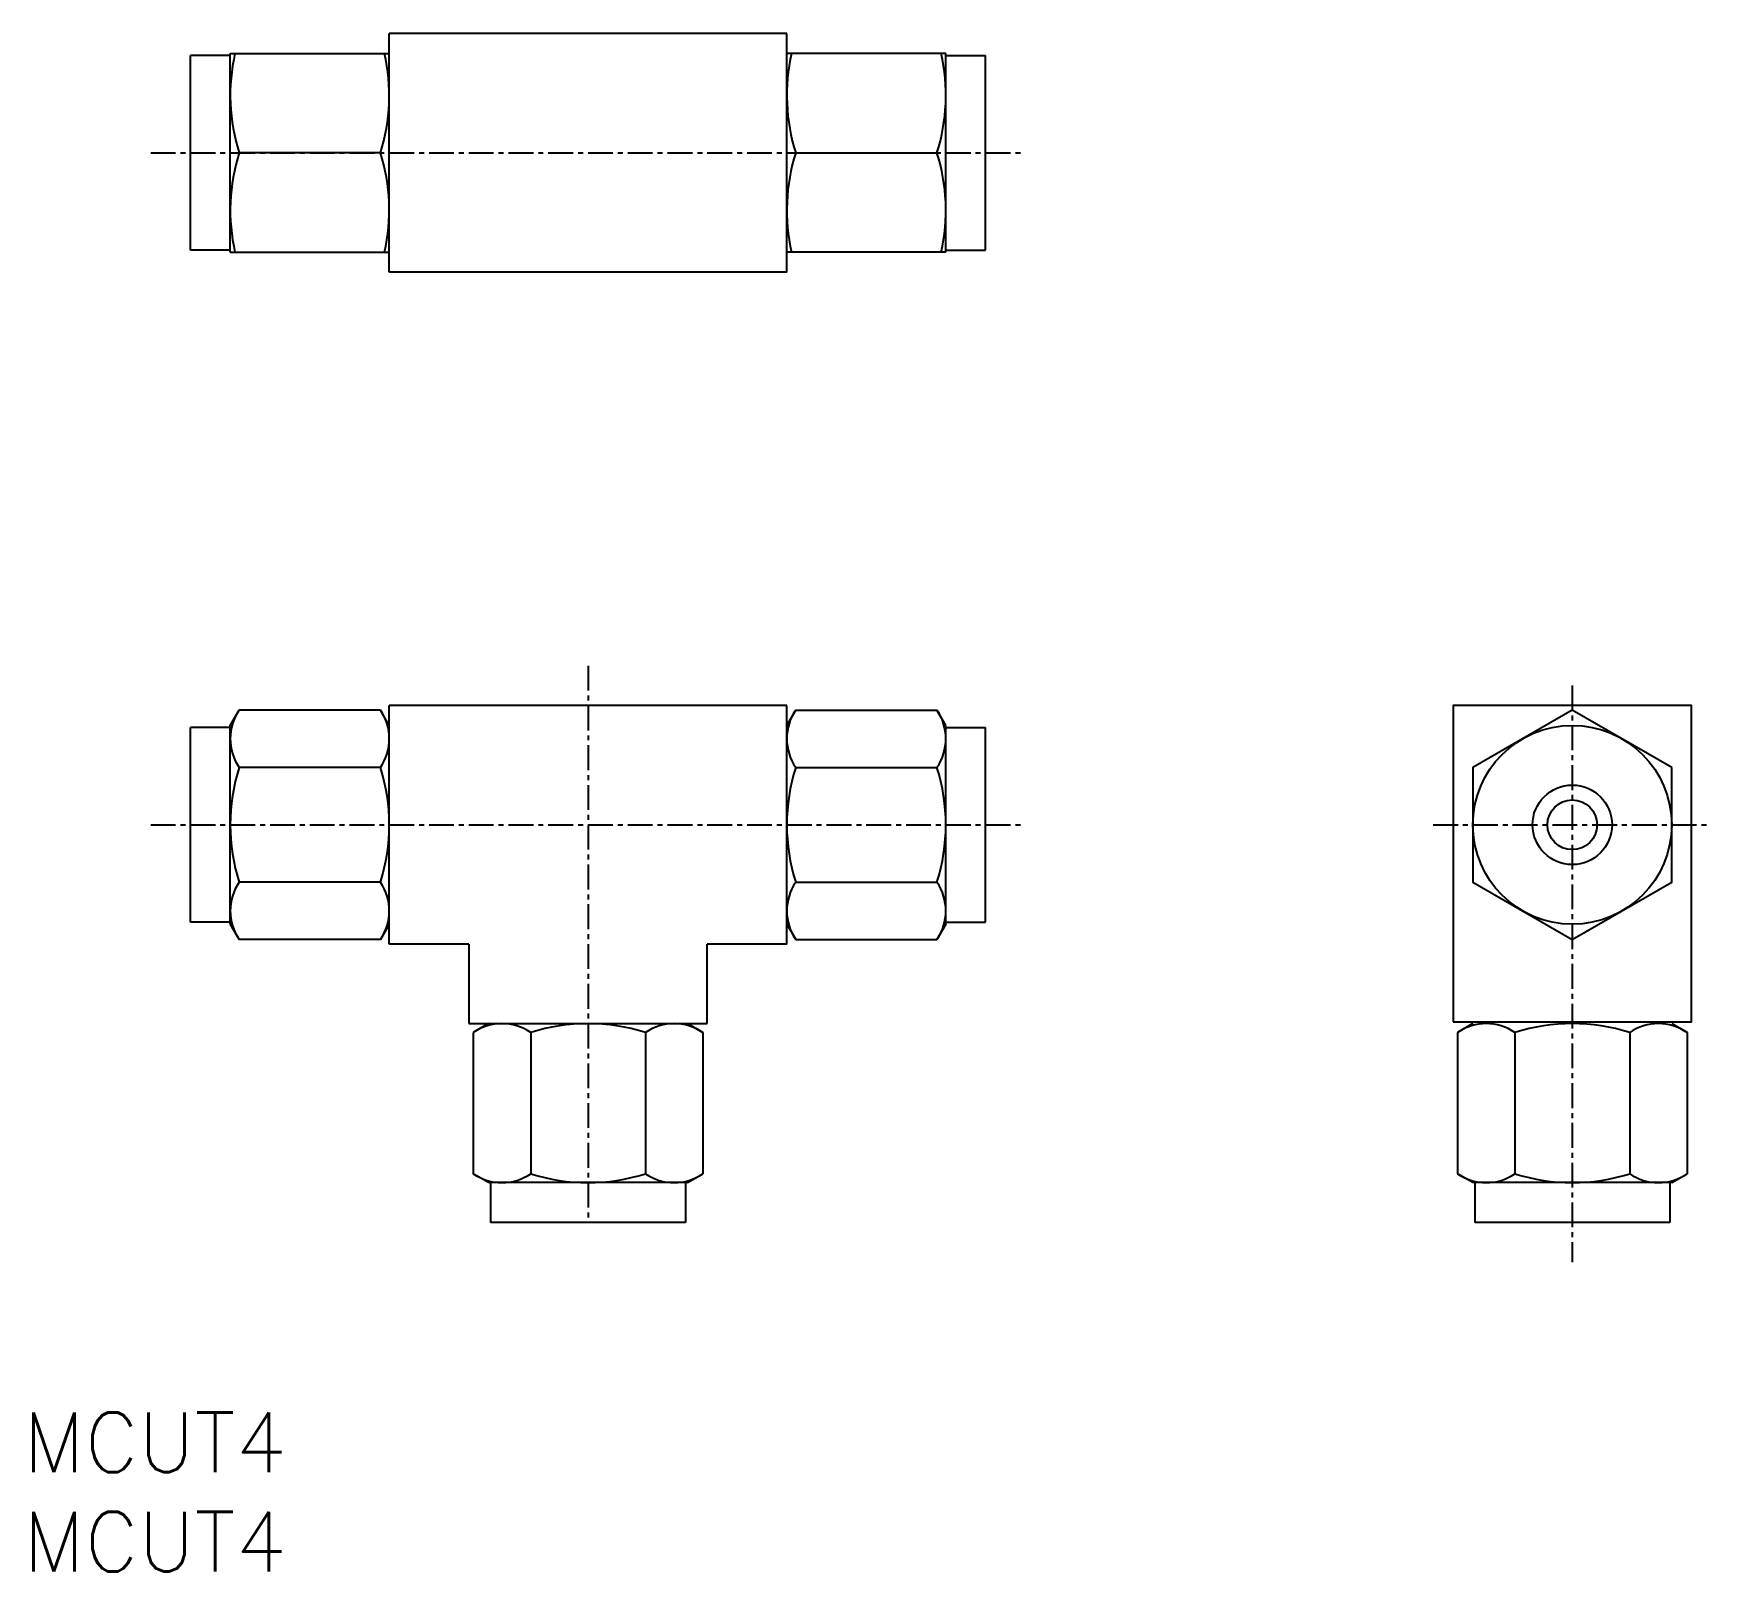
# Model space of a CAD drawing. Extents: x 98.8 to 183.2, y 72.9 to 150.3.
import ezdxf
from ezdxf.enums import TextEntityAlignment as Align

# ---------------------------------------------------------------- set-up
doc = ezdxf.new("R2010")
doc.units = 0
doc.linetypes.add('CENTER', pattern=[2, 1.25, -0.25, 0.25, -0.25])
doc.layers.get('0').update_dxf_attribs({"linetype": 'CONTINUOUS'})
doc.layers.add('CENTER', color=1, linetype='CENTER')
doc.styles.get("Standard").update_dxf_attribs({"font": 'txt.shx', "bigfont": 'extfont.shx'})

msp = doc.modelspace()

# ---------------------------------------------------------------- linework, layer by layer
at = {"color": 7, "linetype": 'CONTINUOUS'}
for p, q in [((116.701, 138.298), (116.701, 150.298)), ((136.701, 150.298), (116.701, 150.298)), ((136.701, 138.298), (136.701, 150.298)), ((106.701, 139.398), (106.701, 149.198)), ((108.701, 149.198), (106.701, 149.198)), ((108.701, 149.298), (116.701, 149.298)), ((108.701, 139.298), (108.701, 149.298)), ((144.701, 149.298), (136.701, 149.298)), ((144.701, 139.298), (144.701, 149.298)), ((144.701, 149.198), (146.701, 149.198)), ((146.701, 139.398), (146.701, 149.198)), ((116.255, 144.298), (109.148, 144.298)), ((137.148, 144.298), (144.255, 144.298)), ((108.701, 139.398), (106.701, 139.398)), ((108.701, 139.298), (116.701, 139.298)), ((144.701, 139.298), (136.701, 139.298)), ((144.701, 139.398), (146.701, 139.398)), ((136.701, 138.298), (116.701, 138.298)), ((136.701, 116.493), (116.701, 116.493)), ((116.701, 104.493), (116.701, 116.493)), ((136.701, 104.493), (136.701, 116.493)), ((108.701, 115.493), (109.148, 116.267)), ((116.255, 116.267), (109.148, 116.267)), ((116.701, 115.493), (116.255, 116.267)), ((136.701, 115.493), (137.148, 116.267)), ((137.148, 116.267), (144.255, 116.267)), ((144.701, 115.493), (144.255, 116.267)), ((108.701, 115.393), (106.701, 115.393)), ((106.701, 105.593), (106.701, 115.393)), ((108.701, 105.493), (108.701, 115.493)), ((144.701, 105.493), (144.701, 115.493)), ((144.701, 115.393), (146.701, 115.393)), ((146.701, 105.593), (146.701, 115.393)), ((178.717, 114.824), (178.717, 114.824)), ((179.967, 114.102), (179.967, 114.102)), ((116.255, 113.38), (109.148, 113.38)), ((137.148, 113.38), (144.255, 113.38)), ((116.255, 107.607), (109.148, 107.607)), ((137.148, 107.607), (144.255, 107.607)), ((108.701, 105.593), (106.701, 105.593)), ((144.701, 105.593), (146.701, 105.593)), ((108.701, 105.493), (109.148, 104.72)), ((116.255, 104.72), (109.148, 104.72)), ((116.701, 105.493), (116.255, 104.72)), ((136.701, 105.493), (137.148, 104.72)), ((137.148, 104.72), (144.255, 104.72)), ((144.701, 105.493), (144.255, 104.72)), ((120.701, 104.493), (116.701, 104.493)), ((120.701, 104.493), (120.701, 100.493)), ((132.701, 100.493), (132.701, 104.493)), ((136.701, 104.493), (132.701, 104.493)), ((120.701, 100.493), (132.701, 100.493)), ((121.701, 100.493), (120.928, 100.047)), ((131.701, 100.493), (132.475, 100.047)), ((171.217, 100.493), (170.444, 100.047)), ((181.217, 100.493), (181.991, 100.047)), ((120.928, 100.047), (120.928, 92.94)), ((123.815, 100.047), (123.815, 92.94)), ((129.588, 100.047), (129.588, 92.94)), ((132.475, 100.047), (132.475, 92.94)), ((170.444, 100.047), (170.444, 92.94)), ((173.33, 100.047), (173.33, 92.94)), ((179.104, 100.047), (179.104, 92.94)), ((181.991, 100.047), (181.991, 92.94)), ((121.701, 92.493), (120.928, 92.94)), ((131.701, 92.493), (132.475, 92.94)), ((171.217, 92.493), (170.444, 92.94)), ((181.217, 92.493), (181.991, 92.94)), ((131.701, 92.493), (121.701, 92.493)), ((121.801, 92.493), (121.801, 90.493)), ((131.601, 92.493), (131.601, 90.493)), ((181.217, 92.493), (171.217, 92.493)), ((171.317, 92.493), (171.317, 90.493)), ((181.117, 92.493), (181.117, 90.493)), ((131.601, 90.493), (121.801, 90.493)), ((181.117, 90.493), (171.317, 90.493))]:
    msp.add_line(p, q, dxfattribs=at)
for points in [[(170.217, 100.578), (182.217, 100.578), (182.217, 116.493), (170.217, 116.493)], [(181.217, 113.38), (176.217, 116.267), (171.217, 113.38), (171.217, 107.607), (176.217, 104.72), (181.217, 107.607)]]:
    msp.add_lwpolyline(points, close=True, dxfattribs=at)
for radius in [5, 1.25]:
    msp.add_circle((176.217, 110.493), radius, dxfattribs=at)
at = {"color": 3, "linetype": 'CONTINUOUS'}
msp.add_circle((176.217, 110.493), 2, dxfattribs=at)
at = {"color": 7, "linetype": 'CONTINUOUS'}
for centre, radius, start, end in [((118.255, 147.185), 9.553, 167.22027, 197.58798), ((107.148, 147.185), 9.553, 342.41202, 12.77973), ((146.255, 147.185), 9.553, 167.22027, 197.58798), ((135.148, 147.185), 9.553, 342.41202, 12.77973), ((118.255, 141.412), 9.553, 162.41202, 192.77973), ((107.148, 141.412), 9.553, 347.22027, 17.58798), ((146.255, 141.412), 9.553, 162.41202, 192.77973), ((135.148, 141.412), 9.553, 347.22027, 17.58798), ((111.257, 114.824), 2.556, 145.61573, 214.3843), ((114.146, 114.824), 2.556, 325.6157, 34.38427), ((139.257, 114.824), 2.556, 145.61573, 214.3843), ((142.146, 114.824), 2.556, 325.6157, 34.38427), ((118.255, 110.493), 9.553, 162.41201, 197.58799), ((107.148, 110.493), 9.553, 342.41201, 17.58799), ((146.255, 110.493), 9.553, 162.41201, 197.58799), ((135.148, 110.493), 9.553, 342.41201, 17.58799), ((111.257, 106.163), 2.556, 145.6157, 214.38427), ((114.146, 106.163), 2.556, 325.61573, 34.3843), ((139.257, 106.163), 2.556, 145.6157, 214.38427), ((142.146, 106.163), 2.556, 325.61573, 34.3843), ((122.371, 97.938), 2.556, 55.6157, 124.38427), ((126.701, 90.94), 9.553, 72.41201, 107.58799), ((131.032, 97.938), 2.556, 55.61573, 124.3843), ((171.887, 97.938), 2.556, 55.6157, 124.38427), ((176.217, 90.94), 9.553, 72.41201, 107.58799), ((180.547, 97.938), 2.556, 55.61573, 124.3843), ((122.371, 95.049), 2.556, 235.61573, 304.3843), ((126.701, 102.047), 9.553, 252.41201, 287.58799), ((131.032, 95.049), 2.556, 235.6157, 304.38427), ((171.887, 95.049), 2.556, 235.61573, 304.3843), ((176.217, 102.047), 9.553, 252.41201, 287.58799), ((180.547, 95.049), 2.556, 235.6157, 304.38427)]:
    msp.add_arc(centre, radius, start, end, dxfattribs=at)
at = {"layer": 'CENTER', "color": 1, "linetype": 'CENTER'}
for p, q in [((104.701, 144.298), (148.701, 144.298)), ((126.701, 118.493), (126.701, 90.493)), ((176.217, 117.493), (176.217, 88.493)), ((104.701, 110.493), (148.701, 110.493)), ((169.217, 110.493), (183.217, 110.493))]:
    msp.add_line(p, q, dxfattribs=at)

# ---------------------------------------------------------------- texts
at = {"color": 7, "linetype": 'CONTINUOUS'}
for p in [(98.291, 79.432), (98.291, 74.432)]:
    msp.add_text('MCUT4', height=3, dxfattribs=at).set_placement(p, align=Align.MIDDLE_LEFT)

doc.saveas('drawing.dxf')
